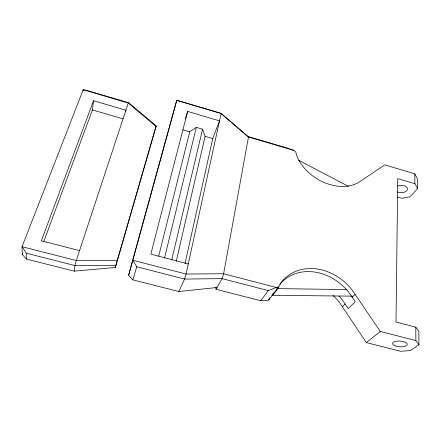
<?xml version="1.0" encoding="UTF-8"?>
<svg xmlns="http://www.w3.org/2000/svg" width="441" height="441" viewBox="0 0 441 441"><rect width="100%" height="100%" fill="white"/><g stroke="black" fill="none" stroke-linecap="round" stroke-linejoin="round"><path stroke-width="0.66" d="M83.073 91.072L83.2 89.732L88.393 90.863L128.678 102.753L156.202 125.961L115.288 267.483L74.264 271.154L26.361 259.065L22.293 254.424L22.05 246.701L83.2 89.732L128.287 103.034L156.004 126.402L115.288 267.483M43.813 241.448L92.423 109.925L93.52 100.713L125.917 110.211L125.679 111.496M74.264 271.154L74.942 265.554L76.254 260.526L128.287 103.034L128.678 102.753M185.011 263.624L212.733 138.595L219.513 120.873L187.657 111.402L185.429 118.552M176.213 261.408L205.093 136.357L202.551 129.191L196.333 127.361L189.724 131.865L158.699 256.133M171.731 259.92L202.551 129.191M164.515 258.095L196.333 127.361M187.657 111.402L150.822 254.159L188.263 263.927M217.033 287.488L178.826 291.529L132.824 279.853L128.607 275.245L176.769 100.305L220.858 113.21L248.47 136.997L293.849 150.403L295.718 151.88L296.727 155.69A40.539 29.784 32.1 0 0 360.981 180.865L384.767 164.862L414.832 173.837L417.44 178.875L417.533 188.676L410.13 196.741L401.745 198.274L397.275 196.973M128.607 275.245L176.769 100.305L221.112 113.569L248.47 136.997L223.626 273.751L222.121 278.629L216.013 289.263L260.758 300.745L266.353 300.519L268.707 299.941L278.695 286.898L280.895 282.885A48.521 40.633 45.3 0 1 355.104 294.356L380.329 331.467L415.88 340.59L418.95 344.724L410.312 350.606L400.566 351.268L366.322 342.607L342.381 306.727A46.548 39.607 46.4 0 0 332.977 295.387M132.824 279.853L136.793 266.783L132.895 260.289L186.058 274.026L223.626 273.751L276.259 287.477L278.695 286.898M93.52 100.713L41.36 240.797L79.523 250.62M22.293 254.424L22.789 253.14M156.004 126.402L156.202 125.961M178.826 291.529L184.564 279.065L186.058 274.026L221.112 113.569L220.858 113.21M268.707 299.941L269.936 297.708M260.758 300.745L268.277 290.608L276.259 287.477M271.882 295.272L273.867 292.675M276.248 289.561L277.439 288.001M277.802 287.251L277.863 288.618L272.736 295.305L352.398 296.154M342.381 306.727L345.121 304.064A46.972 39.833 46.1 0 0 338.969 295.988M279.87 284.269A48.069 40.401 45.5 0 1 352.188 297.19L355.104 294.356M366.322 342.607L380.329 331.467M115.757 265.548L74.942 265.554L26.245 253.195L22.05 246.701L76.254 260.526L117.086 260.681M277.863 288.618L346.747 289.572M136.793 266.783L184.564 279.065L222.121 278.629L268.277 290.608M418.95 344.724L418.829 331.4L415.797 327.172L396.001 322.029L397.749 178.605L414.893 183.677L417.533 188.676M92.423 109.925L122.951 118.811M182.64 129.792L189.724 131.865M205.093 136.357L212.733 138.595M248.035 136.484L287.604 148.176L293.849 150.403M298.667 160.265L348.605 186.444M352.188 297.19L355.275 301.754L348.12 308.54L345.121 304.064M215.77 287.521L216.013 289.263M26.245 253.195L26.361 259.065M414.832 173.837L414.893 183.677M415.797 327.172L415.88 340.59M397.743 185.97A6.312 3.66 -0.2 0 1 406.051 186.659A6.312 3.66 -0.2 0 1 405.781 191.526A6.312 3.66 -0.2 0 1 397.413 191.951M394.949 345.794A7.365 2.889 3.7 0 0 407.093 344.95A7.365 2.889 3.7 0 0 397.705 341.053A7.365 2.889 3.7 0 0 394.949 345.794"/></g></svg>
